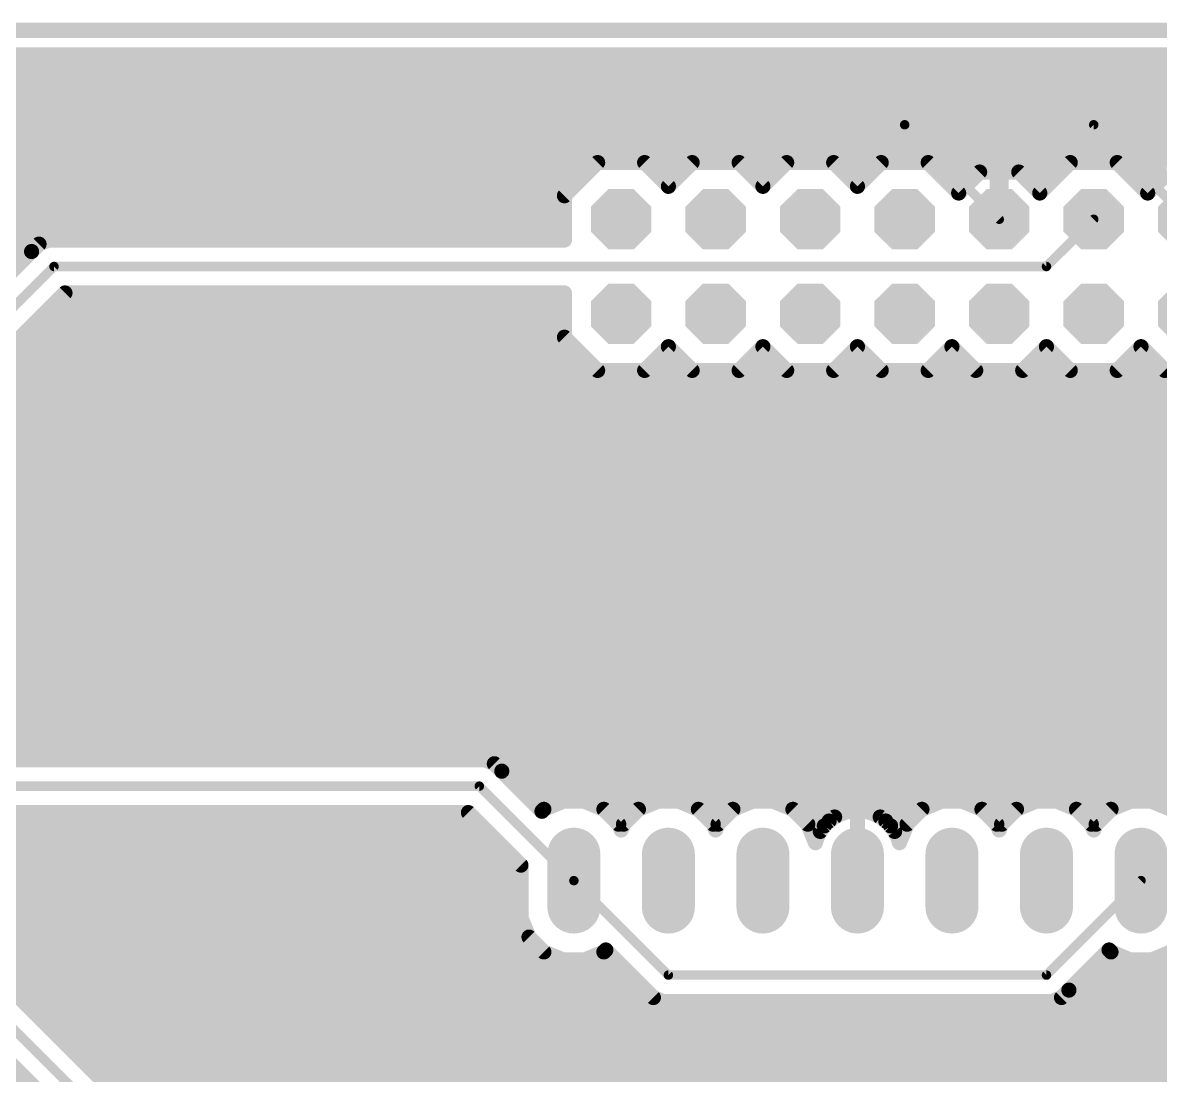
# Model space of a CAD drawing. Extents: x -0.2 to 78.9, y -2.7 to 86.6.
# Drawn here: x 20.75 to 51.32, y 58.27 to 86.56 of the extents above; entities that cross this region are included whole.
import ezdxf

# ---------------------------------------------------------------- set-up
doc = ezdxf.new("R2010")
doc.units = 0
for name, color, linetype in [('16', 174, 'CONTINUOUS'), ('17', 94, 'CONTINUOUS'), ('20', 178, 'CONTINUOUS')]:
    doc.layers.add(name, color=color, linetype=linetype)

# ---------------------------------------------------------------- blocks, each defined once
blk = doc.blocks.new('OCTAGONP')
at = {"const_width": 0.5}
blk.add_lwpolyline([(-0.25, -0.1036), (-0.25, 0.1036), (-0.1036, 0.25), (0.1036, 0.25), (0.25, 0.1036), (0.25, -0.1036), (0.1036, -0.25), (-0.1036, -0.25), (-0.25, -0.1036), (-0.25, 0.1036)], dxfattribs=at)
blk = doc.blocks.new('LONGP100')
at = {"const_width": 1}
blk.add_lwpolyline([(-0.5, 0), (0.5, 0)], dxfattribs=at)
at = {"const_width": 0.5}
for points in [[(-0.5, 0.25, 1), (-0.5, -0.25)], [(0.5, -0.25, 1), (0.5, 0.25)]]:
    blk.add_lwpolyline(points, format="xyb", dxfattribs=at)

msp = doc.modelspace()

# ---------------------------------------------------------------- linework, layer by layer
at = {"layer": '16'}
for points, const_width in [([(0.6603, 85.6996), (78.0796, 85.6996)], 0.4064), ([(0.6603, 85.344), (78.0796, 85.344)], 0.4064), ([(4.0689, 84.9376), (74.6711, 84.9376)], 0.4064), ([(4.8818, 84.5312), (73.8581, 84.5312)], 0.4064), ([(5.2882, 84.1248), (73.4517, 84.1248)], 0.4064), ([(5.5045, 83.7184), (73.2355, 83.7184)], 0.4064), ([(44.45, 83.82), (12.7, 83.82)], 0.254), ([(44.45, 83.82), (49.53, 83.82)], 0.254), ([(46.99, 81.28), (44.45, 83.82)], 0.254), ([(49.53, 83.82), (52.07, 81.28)], 0.254), ([(5.6729, 83.312), (73.0671, 83.312)], 0.4064), ([(5.6988, 82.9056), (73.0411, 82.9056)], 0.4064), ([(36.1987, 82.8039), (35.306, 81.9112)], 0.4064), ([(37.4612, 82.8039), (36.1987, 82.8039)], 0.4064), ([(38.1, 82.1651), (37.4612, 82.8039)], 0.4064), ([(38.7387, 82.8039), (38.1, 82.1651)], 0.4064), ([(40.0012, 82.8039), (38.7387, 82.8039)], 0.4064), ([(40.64, 82.1651), (40.0012, 82.8039)], 0.4064), ([(41.2787, 82.8039), (40.64, 82.1651)], 0.4064), ([(42.5412, 82.8039), (41.2787, 82.8039)], 0.4064), ([(43.18, 82.1651), (42.5412, 82.8039)], 0.4064), ([(43.8187, 82.8039), (43.18, 82.1651)], 0.4064), ([(45.0812, 82.8039), (43.8187, 82.8039)], 0.4064), ([(45.8996, 81.9855), (45.0812, 82.8039)], 0.4064), ([(48.8987, 82.8039), (48.0804, 81.9855)], 0.4064), ([(50.1612, 82.8039), (48.8987, 82.8039)], 0.4064), ([(50.9796, 81.9855), (50.1612, 82.8039)], 0.4064), ([(5.6988, 82.4992), (35.894, 82.4992)], 0.4064), ([(37.7659, 82.4992), (38.4341, 82.4992)], 0.4064), ([(40.3059, 82.4992), (40.9741, 82.4992)], 0.4064), ([(42.8459, 82.4992), (43.5141, 82.4992)], 0.4064), ([(45.3859, 82.4992), (46.4133, 82.4992)], 0.4064), ([(46.4639, 82.5499), (45.8996, 81.9855)], 0.4064), ([(46.939, 82.5499), (46.4639, 82.5499)], 0.4064), ([(46.939, 81.3314), (46.939, 82.5499)], 0.4064), ([(46.939, 82.4992), (47.0408, 82.4992)], 0.4064), ([(47.516, 82.5499), (47.0408, 82.5499)], 0.4064), ([(47.0408, 82.5499), (47.0408, 81.3314)], 0.4064), ([(48.0804, 81.9855), (47.516, 82.5499)], 0.4064), ([(47.5667, 82.4992), (48.5941, 82.4992)], 0.4064), ([(50.4659, 82.4992), (51.4933, 82.4992)], 0.4064), ([(51.5439, 82.5499), (50.9796, 81.9855)], 0.4064), ([(5.5754, 82.0928), (35.4876, 82.0928)], 0.4064), ([(45.7923, 82.0928), (46.0069, 82.0928)], 0.4064), ([(46.939, 82.0928), (47.0408, 82.0928)], 0.4064), ([(47.9731, 82.0928), (48.1877, 82.0928)], 0.4064), ([(50.8723, 82.0928), (51.0869, 82.0928)], 0.4064), ([(35.306, 81.9112), (35.306, 80.7211)], 0.4064), ([(5.407, 81.6864), (35.306, 81.6864)], 0.4064), ([(46.939, 81.6864), (47.0408, 81.6864)], 0.4064), ([(5.0531, 81.28), (35.306, 81.28)], 0.4064), ([(47.0408, 81.3314), (46.939, 81.3314)], 0.4064), ([(48.26, 80.01), (49.53, 81.28)], 0.254), ([(4.4823, 80.8736), (35.306, 80.8736)], 0.4064), ([(21.1871, 80.6128), (20.9871, 80.4128)], 0.4064), ([(21.4485, 80.7211), (21.1871, 80.6128)], 0.4064), ([(35.306, 80.7211), (21.4485, 80.7211)], 0.4064), ([(0.6603, 80.4672), (21.0415, 80.4672)], 0.4064), ([(20.9871, 80.4128), (13.1166, 72.5423)], 0.4064), ([(0.6603, 80.0608), (20.6351, 80.0608)], 0.4064), ([(12.7, 71.12), (21.59, 80.01)], 0.254), ([(21.59, 80.01), (48.26, 80.01)], 0.254), ([(14.1223, 71.5366), (21.8845, 79.2988)], 0.4064), ([(21.8845, 79.2988), (35.306, 79.2988)], 0.4064), ([(35.306, 79.2988), (35.306, 78.1087)], 0.4064), ([(21.8337, 79.248), (35.306, 79.248)], 0.4064), ([(21.4273, 78.8416), (35.306, 78.8416)], 0.4064), ([(21.0209, 78.4352), (35.306, 78.4352)], 0.4064), ([(35.306, 78.1087), (36.1987, 77.216)], 0.4064), ([(20.6145, 78.0288), (35.3859, 78.0288)], 0.4064), ([(37.4612, 77.216), (38.1, 77.8548)], 0.4064), ([(38.1, 77.8548), (38.7387, 77.216)], 0.4064), ([(40.0012, 77.216), (40.64, 77.8548)], 0.4064), ([(40.64, 77.8548), (41.2787, 77.216)], 0.4064), ([(42.5412, 77.216), (43.18, 77.8548)], 0.4064), ([(43.18, 77.8548), (43.8187, 77.216)], 0.4064), ([(45.0812, 77.216), (45.72, 77.8548)], 0.4064), ([(45.72, 77.8548), (46.3587, 77.216)], 0.4064), ([(47.6212, 77.216), (48.26, 77.8548)], 0.4064), ([(48.26, 77.8548), (48.8987, 77.216)], 0.4064), ([(50.1612, 77.216), (50.8, 77.8548)], 0.4064), ([(50.8, 77.8548), (51.4387, 77.216)], 0.4064), ([(20.2081, 77.6224), (35.7923, 77.6224)], 0.4064), ([(37.8676, 77.6224), (38.3323, 77.6224)], 0.4064), ([(40.4076, 77.6224), (40.8723, 77.6224)], 0.4064), ([(42.9476, 77.6224), (43.4123, 77.6224)], 0.4064), ([(45.4876, 77.6224), (45.9523, 77.6224)], 0.4064), ([(48.0276, 77.6224), (48.4923, 77.6224)], 0.4064), ([(50.5676, 77.6224), (51.0323, 77.6224)], 0.4064), ([(19.8017, 77.216), (36.1987, 77.216)], 0.4064), ([(36.1987, 77.216), (37.4612, 77.216)], 0.4064), ([(37.4612, 77.216), (38.7387, 77.216)], 0.4064), ([(38.7387, 77.216), (40.0012, 77.216)], 0.4064), ([(40.0012, 77.216), (41.2787, 77.216)], 0.4064), ([(41.2787, 77.216), (42.5412, 77.216)], 0.4064), ([(42.5412, 77.216), (43.8187, 77.216)], 0.4064), ([(43.8187, 77.216), (45.0812, 77.216)], 0.4064), ([(45.0812, 77.216), (46.3587, 77.216)], 0.4064), ([(46.3587, 77.216), (47.6212, 77.216)], 0.4064), ([(47.6212, 77.216), (48.8987, 77.216)], 0.4064), ([(48.8987, 77.216), (50.1612, 77.216)], 0.4064), ([(50.1612, 77.216), (51.4387, 77.216)], 0.4064), ([(51.4387, 77.216), (52.7012, 77.216)], 0.4064), ([(19.3953, 76.8096), (68.1839, 76.8096)], 0.4064), ([(18.9889, 76.4032), (67.7775, 76.4032)], 0.4064), ([(18.5825, 75.9968), (67.3711, 75.9968)], 0.4064), ([(18.1761, 75.5904), (66.9647, 75.5904)], 0.4064), ([(17.7697, 75.184), (66.5583, 75.184)], 0.4064), ([(17.3633, 74.7776), (66.1519, 74.7776)], 0.4064), ([(16.9569, 74.3712), (65.7455, 74.3712)], 0.4064), ([(16.5505, 73.9648), (65.3391, 73.9648)], 0.4064), ([(16.1441, 73.5584), (64.9327, 73.5584)], 0.4064), ([(15.7377, 73.152), (64.5263, 73.152)], 0.4064), ([(15.3313, 72.7456), (64.1199, 72.7456)], 0.4064), ([(14.9249, 72.3392), (63.7135, 72.3392)], 0.4064), ([(14.5185, 71.9328), (63.3071, 71.9328)], 0.4064), ([(14.1223, 71.5264), (62.9007, 71.5264)], 0.4064), ([(14.1223, 71.12), (56.5655, 71.12)], 0.4064), ([(14.1223, 70.7136), (56.0508, 70.7136)], 0.4064), ([(13.8987, 70.3072), (55.8297, 70.3072)], 0.4064), ([(13.4923, 69.9008), (55.753, 69.9008)], 0.4064), ([(0.6603, 69.4944), (55.7966, 69.4944)], 0.4064), ([(0.6603, 69.088), (55.9768, 69.088)], 0.4064), ([(0.6603, 68.6816), (56.3814, 68.6816)], 0.4064), ([(0.6603, 68.2752), (59.6495, 68.2752)], 0.4064), ([(0.6603, 67.8688), (59.2431, 67.8688)], 0.4064), ([(6.6952, 67.4624), (58.8367, 67.4624)], 0.4064), ([(6.8071, 67.056), (58.4303, 67.056)], 0.4064), ([(33.1614, 66.7511), (6.8071, 66.7511)], 0.4064), ([(33.4228, 66.6428), (33.1614, 66.7511)], 0.4064), ([(33.4064, 66.6496), (58.0239, 66.6496)], 0.4064), ([(33.6228, 66.4428), (33.4228, 66.6428)], 0.4064), ([(34.7014, 65.3641), (33.6228, 66.4428)], 0.4064), ([(33.8224, 66.2432), (57.7345, 66.2432)], 0.4064), ([(33.02, 66.04), (5.08, 66.04)], 0.254), ([(35.56, 63.5), (33.02, 66.04)], 0.254), ([(34.2288, 65.8368), (57.7088, 65.8368)], 0.4064), ([(35.277, 65.6335), (34.7542, 65.417)], 0.4064), ([(35.8429, 65.6335), (35.277, 65.6335)], 0.4064), ([(36.3657, 65.417), (35.8429, 65.6335)], 0.4064), ([(37.817, 65.6335), (37.2942, 65.417)], 0.4064), ([(38.3829, 65.6335), (37.817, 65.6335)], 0.4064), ([(38.9057, 65.417), (38.3829, 65.6335)], 0.4064), ([(40.357, 65.6335), (39.8342, 65.417)], 0.4064), ([(40.9229, 65.6335), (40.357, 65.6335)], 0.4064), ([(41.4457, 65.417), (40.9229, 65.6335)], 0.4064), ([(45.437, 65.6335), (44.9142, 65.417)], 0.4064), ([(46.0029, 65.6335), (45.437, 65.6335)], 0.4064), ([(46.5257, 65.417), (46.0029, 65.6335)], 0.4064), ([(47.977, 65.6335), (47.4542, 65.417)], 0.4064), ([(48.5429, 65.6335), (47.977, 65.6335)], 0.4064), ([(49.0657, 65.417), (48.5429, 65.6335)], 0.4064), ([(50.517, 65.6335), (49.9942, 65.417)], 0.4064), ([(51.0829, 65.6335), (50.517, 65.6335)], 0.4064), ([(51.6057, 65.417), (51.0829, 65.6335)], 0.4064), ([(6.8071, 65.3288), (32.7254, 65.3288)], 0.4064), ([(32.7254, 65.3288), (34.1376, 63.9166)], 0.4064), ([(34.6352, 65.4304), (34.7866, 65.4304)], 0.4064), ([(34.7542, 65.417), (34.7014, 65.3641)], 0.4064), ([(36.3334, 65.4304), (37.3266, 65.4304)], 0.4064), ([(36.7658, 65.0169), (36.3657, 65.417)], 0.4064), ([(37.2942, 65.417), (36.8941, 65.0169)], 0.4064), ([(38.8734, 65.4304), (39.8666, 65.4304)], 0.4064), ([(39.3058, 65.0169), (38.9057, 65.417)], 0.4064), ([(39.8342, 65.417), (39.4341, 65.0169)], 0.4064), ([(41.4134, 65.4304), (44.9466, 65.4304)], 0.4064), ([(41.8458, 65.0169), (41.4457, 65.417)], 0.4064), ([(42.7314, 65.2939), (42.5676, 65.2104)], 0.4064), ([(42.9063, 65.3507), (42.7314, 65.2939)], 0.4064), ([(43.088, 65.3795), (42.9063, 65.3507)], 0.4064), ([(43.1794, 65.3795), (43.088, 65.3795)], 0.4064), ([(43.1794, 63.501), (43.1794, 65.3795)], 0.4064), ([(43.2719, 65.3795), (43.1804, 65.3795)], 0.4064), ([(43.1804, 65.3795), (43.1804, 63.501)], 0.4064), ([(43.4536, 65.3507), (43.2719, 65.3795)], 0.4064), ([(43.6285, 65.2939), (43.4536, 65.3507)], 0.4064), ([(43.7923, 65.2104), (43.6285, 65.2939)], 0.4064), ([(44.9142, 65.417), (44.5141, 65.0169)], 0.4064), ([(46.4934, 65.4304), (47.4866, 65.4304)], 0.4064), ([(46.9258, 65.0169), (46.5257, 65.417)], 0.4064), ([(47.4542, 65.417), (47.0541, 65.0169)], 0.4064), ([(49.0334, 65.4304), (50.0266, 65.4304)], 0.4064), ([(49.4658, 65.0169), (49.0657, 65.417)], 0.4064), ([(49.9942, 65.417), (49.5941, 65.0169)], 0.4064), ([(6.8071, 65.024), (33.0302, 65.024)], 0.4064), ([(36.7587, 65.024), (36.9012, 65.024)], 0.4064), ([(36.83, 64.8618), (36.7658, 65.0169)], 0.4064), ([(36.8941, 65.0169), (36.83, 64.8618)], 0.4064), ([(39.2987, 65.024), (39.4412, 65.024)], 0.4064), ([(39.37, 64.8618), (39.3058, 65.0169)], 0.4064), ([(39.4341, 65.0169), (39.37, 64.8618)], 0.4064), ([(41.8387, 65.024), (42.3405, 65.024)], 0.4064), ([(42.0517, 64.5195), (41.8458, 65.0169)], 0.4064), ([(42.2888, 64.9723), (42.1807, 64.8235)], 0.4064), ([(42.4188, 65.1023), (42.2888, 64.9723)], 0.4064), ([(42.5676, 65.2104), (42.4188, 65.1023)], 0.4064), ([(43.1794, 65.024), (43.1804, 65.024)], 0.4064), ([(43.9411, 65.1023), (43.7923, 65.2104)], 0.4064), ([(44.0711, 64.9723), (43.9411, 65.1023)], 0.4064), ([(44.0194, 65.024), (44.5212, 65.024)], 0.4064), ([(44.1792, 64.8235), (44.0711, 64.9723)], 0.4064), ([(44.5141, 65.0169), (44.3082, 64.5195)], 0.4064), ([(46.9187, 65.024), (47.0612, 65.024)], 0.4064), ([(46.9899, 64.8619), (46.9258, 65.0169)], 0.4064), ([(47.0541, 65.0169), (46.9899, 64.8619)], 0.4064), ([(49.4587, 65.024), (49.6012, 65.024)], 0.4064), ([(49.53, 64.8619), (49.4658, 65.0169)], 0.4064), ([(49.5941, 65.0169), (49.53, 64.8619)], 0.4064), ([(6.6953, 64.6176), (33.4366, 64.6176)], 0.4064), ([(42.0111, 64.6176), (42.0836, 64.6176)], 0.4064), ([(42.0972, 64.6597), (42.0517, 64.5195)], 0.4064), ([(42.1807, 64.8235), (42.0972, 64.6597)], 0.4064), ([(43.1794, 64.6176), (43.1804, 64.6176)], 0.4064), ([(44.2627, 64.6597), (44.1792, 64.8235)], 0.4064), ([(44.3082, 64.5195), (44.2627, 64.6597)], 0.4064), ([(44.2764, 64.6176), (44.3489, 64.6176)], 0.4064), ([(5.5585, 64.2112), (33.843, 64.2112)], 0.4064), ([(43.1794, 64.2112), (43.1804, 64.2112)], 0.4064), ([(6.2577, 63.8048), (34.1376, 63.8048)], 0.4064), ([(34.1376, 63.9166), (34.1376, 62.5058)], 0.4064), ([(43.1794, 63.8048), (43.1804, 63.8048)], 0.4064), ([(6.5939, 63.3984), (34.1376, 63.3984)], 0.4064), ([(38.1, 60.96), (35.56, 63.5)], 0.254), ([(43.1804, 63.501), (43.1794, 63.501)], 0.4064), ([(50.8, 63.5), (48.26, 60.96)], 0.254), ([(6.7622, 62.992), (34.1376, 62.992)], 0.4064), ([(30.7745, 50.2411), (18.1828, 62.8328)], 0.4064), ([(18.43, 62.5856), (34.1376, 62.5856)], 0.4064), ([(34.1376, 62.5058), (34.3541, 61.983)], 0.4064), ([(18.8364, 62.1792), (34.2728, 62.1792)], 0.4064), ([(17.78, 62.23), (30.48, 49.53)], 0.254), ([(34.3541, 61.983), (34.7542, 61.5829)], 0.4064), ([(19.2428, 61.7728), (34.5643, 61.7728)], 0.4064), ([(34.7542, 61.5829), (35.277, 61.3664)], 0.4064), ([(35.8429, 61.3664), (36.3657, 61.5829)], 0.4064), ([(36.3657, 61.5829), (36.4185, 61.6358)], 0.4064), ([(36.4185, 61.6358), (37.6971, 60.3571)], 0.4064), ([(48.8628, 60.5571), (49.9414, 61.6358)], 0.4064), ([(49.9414, 61.6358), (49.9942, 61.5829)], 0.4064), ([(49.9942, 61.5829), (50.517, 61.3664)], 0.4064), ([(51.0829, 61.3664), (51.6057, 61.5829)], 0.4064), ([(17.4854, 61.5188), (29.8771, 49.1271)], 0.4064), ([(19.6492, 61.3664), (35.277, 61.3664)], 0.4064), ([(35.277, 61.3664), (35.8429, 61.3664)], 0.4064), ([(35.8429, 61.3664), (36.6878, 61.3664)], 0.4064), ([(49.672, 61.3664), (50.517, 61.3664)], 0.4064), ([(50.517, 61.3664), (51.0829, 61.3664)], 0.4064), ([(51.0829, 61.3664), (53.057, 61.3664)], 0.4064), ([(20.0556, 60.96), (37.0942, 60.96)], 0.4064), ([(49.2656, 60.96), (57.7088, 60.96)], 0.4064), ([(48.26, 60.96), (38.1, 60.96)], 0.254), ([(20.462, 60.5536), (37.5006, 60.5536)], 0.4064), ([(37.6971, 60.3571), (37.9585, 60.2488)], 0.4064), ([(48.4014, 60.2488), (48.6628, 60.3571)], 0.4064), ([(48.6628, 60.3571), (48.8628, 60.5571)], 0.4064), ([(48.8593, 60.5536), (57.7088, 60.5536)], 0.4064), ([(20.8684, 60.1472), (57.7088, 60.1472)], 0.4064), ([(37.9585, 60.2488), (38.2414, 60.2488)], 0.4064), ([(38.2414, 60.2488), (48.4014, 60.2488)], 0.4064), ([(21.2748, 59.7408), (57.7088, 59.7408)], 0.4064), ([(21.6812, 59.3344), (57.7088, 59.3344)], 0.4064), ([(22.0876, 58.928), (57.7088, 58.928)], 0.4064), ([(22.494, 58.5216), (57.7088, 58.5216)], 0.4064), ([(0.6603, 58.1152), (20.889, 58.1152)], 0.4064), ([(22.9004, 58.1152), (57.7088, 58.1152)], 0.4064)]:
    msp.add_lwpolyline(points, dxfattribs=dict(at, const_width=const_width))
for points, const_width in [([(44.45, 83.8835, 1), (44.45, 83.7565)], 0.127), ([(44.4949, 83.8649, 1), (44.4051, 83.7751)], 0.127), ([(44.45, 83.7565, 1), (44.45, 83.8835)], 0.127), ([(49.5749, 83.8649, 1), (49.4851, 83.7751)], 0.127), ([(49.53, 83.7565, 1), (49.53, 83.8835)], 0.127), ([(36.1987, 82.9055, 1), (36.1987, 82.7023)], 0.2032), ([(36.2705, 82.7321, 1), (36.1269, 82.8757)], 0.2032), ([(37.533, 82.8757, 1), (37.3894, 82.7321)], 0.2032), ([(37.4612, 82.7023, 1), (37.4612, 82.9055)], 0.2032), ([(38.7387, 82.9055, 1), (38.7387, 82.7023)], 0.2032), ([(38.8105, 82.7321, 1), (38.6669, 82.8757)], 0.2032), ([(40.073, 82.8757, 1), (39.9294, 82.7321)], 0.2032), ([(40.0012, 82.7023, 1), (40.0012, 82.9055)], 0.2032), ([(41.2787, 82.9055, 1), (41.2787, 82.7023)], 0.2032), ([(41.3505, 82.7321, 1), (41.2069, 82.8757)], 0.2032), ([(42.613, 82.8757, 1), (42.4694, 82.7321)], 0.2032), ([(42.5412, 82.7023, 1), (42.5412, 82.9055)], 0.2032), ([(43.8187, 82.9055, 1), (43.8187, 82.7023)], 0.2032), ([(43.8905, 82.7321, 1), (43.7469, 82.8757)], 0.2032), ([(45.153, 82.8757, 1), (45.0094, 82.7321)], 0.2032), ([(45.0812, 82.7023, 1), (45.0812, 82.9055)], 0.2032), ([(48.8987, 82.9055, 1), (48.8987, 82.7023)], 0.2032), ([(48.9705, 82.7321, 1), (48.8269, 82.8757)], 0.2032), ([(50.233, 82.8757, 1), (50.0894, 82.7321)], 0.2032), ([(50.1612, 82.7023, 1), (50.1612, 82.9055)], 0.2032), ([(35.894, 82.3976, 1), (35.894, 82.6008)], 0.2032), ([(37.7659, 82.6008, 1), (37.7659, 82.3976)], 0.2032), ([(38.4341, 82.3976, 1), (38.4341, 82.6008)], 0.2032), ([(40.3059, 82.6008, 1), (40.3059, 82.3976)], 0.2032), ([(40.9741, 82.3976, 1), (40.9741, 82.6008)], 0.2032), ([(42.8459, 82.6008, 1), (42.8459, 82.3976)], 0.2032), ([(43.5141, 82.3976, 1), (43.5141, 82.6008)], 0.2032), ([(45.3859, 82.6008, 1), (45.3859, 82.3976)], 0.2032), ([(46.4639, 82.6515, 1), (46.4639, 82.4483)], 0.2032), ([(46.5357, 82.4781, 1), (46.3921, 82.6217)], 0.2032), ([(46.4133, 82.3976, 1), (46.4133, 82.6008)], 0.2032), ([(47.0406, 82.5499, 1), (46.8374, 82.5499)], 0.2032), ([(46.939, 82.6008, 1), (46.939, 82.3976)], 0.2032), ([(46.939, 82.4483, 1), (46.939, 82.6515)], 0.2032), ([(47.0408, 82.6515, 1), (47.0408, 82.4483)], 0.2032), ([(47.1424, 82.5499, 1), (46.9392, 82.5499)], 0.2032), ([(47.0408, 82.3976, 1), (47.0408, 82.6008)], 0.2032), ([(47.5878, 82.6217, 1), (47.4442, 82.4781)], 0.2032), ([(47.5667, 82.6008, 1), (47.5667, 82.3976)], 0.2032), ([(47.516, 82.4483, 1), (47.516, 82.6515)], 0.2032), ([(48.5941, 82.3976, 1), (48.5941, 82.6008)], 0.2032), ([(50.4659, 82.6008, 1), (50.4659, 82.3976)], 0.2032), ([(35.4876, 81.9912, 1), (35.4876, 82.1944)], 0.2032), ([(38.0282, 82.2369, 1), (38.1718, 82.0933)], 0.2032), ([(38.0282, 82.0933, 1), (38.1718, 82.2369)], 0.2032), ([(40.5682, 82.2369, 1), (40.7118, 82.0933)], 0.2032), ([(40.5682, 82.0933, 1), (40.7118, 82.2369)], 0.2032), ([(43.1082, 82.2369, 1), (43.2518, 82.0933)], 0.2032), ([(43.1082, 82.0933, 1), (43.2518, 82.2369)], 0.2032), ([(45.7923, 82.1944, 1), (45.7923, 81.9912)], 0.2032), ([(46.0069, 81.9912, 1), (46.0069, 82.1944)], 0.2032), ([(46.939, 82.1944, 1), (46.939, 81.9912)], 0.2032), ([(47.0408, 81.9912, 1), (47.0408, 82.1944)], 0.2032), ([(47.9731, 82.1944, 1), (47.9731, 81.9912)], 0.2032), ([(48.1877, 81.9912, 1), (48.1877, 82.1944)], 0.2032), ([(50.8723, 82.1944, 1), (50.8723, 81.9912)], 0.2032), ([(51.0869, 81.9912, 1), (51.0869, 82.1944)], 0.2032), ([(35.4076, 81.9112, 1), (35.2044, 81.9112)], 0.2032), ([(35.2342, 81.983, 1), (35.3778, 81.8394)], 0.2032), ([(45.8278, 82.0573, 1), (45.9714, 81.9137)], 0.2032), ([(45.8278, 81.9137, 1), (45.9714, 82.0573)], 0.2032), ([(48.0086, 82.0573, 1), (48.1522, 81.9137)], 0.2032), ([(48.0086, 81.9137, 1), (48.1522, 82.0573)], 0.2032), ([(50.9078, 82.0573, 1), (51.0514, 81.9137)], 0.2032), ([(50.9078, 81.9137, 1), (51.0514, 82.0573)], 0.2032), ([(35.306, 81.5848, 1), (35.306, 81.788)], 0.2032), ([(46.939, 81.788, 1), (46.939, 81.5848)], 0.2032), ([(47.0408, 81.5848, 1), (47.0408, 81.788)], 0.2032), ([(35.306, 81.1784, 1), (35.306, 81.3816)], 0.2032), ([(46.939, 81.433, 1), (46.939, 81.2298)], 0.2032), ([(46.8374, 81.3314, 1), (47.0406, 81.3314)], 0.2032), ([(46.9392, 81.3314, 1), (47.1424, 81.3314)], 0.2032), ([(46.9451, 81.2351, 1), (47.0349, 81.3249)], 0.127), ([(47.0408, 81.2298, 1), (47.0408, 81.433)], 0.2032), ([(49.5749, 81.2351, 1), (49.4851, 81.3249)], 0.127), ([(35.306, 80.772, 1), (35.306, 80.9752)], 0.2032), ([(21.1482, 80.7067, 1), (21.226, 80.5189)], 0.2032), ([(21.2589, 80.541, 1), (21.1153, 80.6846)], 0.2032), ([(21.4485, 80.8227, 1), (21.4485, 80.6195)], 0.2032), ([(21.4874, 80.6272, 1), (21.4096, 80.815)], 0.2032), ([(35.2044, 80.7211, 1), (35.4076, 80.7211)], 0.2032), ([(35.306, 80.6195, 1), (35.306, 80.8227)], 0.2032), ([(20.9153, 80.4846, 1), (21.0589, 80.341)], 0.2032), ([(21.0589, 80.341, 1), (20.9153, 80.4846)], 0.2032), ([(21.0415, 80.3656, 1), (21.0415, 80.5688)], 0.2032), ([(20.6351, 79.9592, 1), (20.6351, 80.1624)], 0.2032), ([(21.59, 80.0735, 1), (21.59, 79.9465)], 0.127), ([(21.6349, 79.9651, 1), (21.5451, 80.0549)], 0.127), ([(48.2151, 80.0549, 1), (48.3049, 79.9651)], 0.127), ([(48.26, 79.9465, 1), (48.26, 80.0735)], 0.127), ([(21.8845, 79.4004, 1), (21.8845, 79.1972)], 0.2032), ([(21.9563, 79.227, 1), (21.8127, 79.3706)], 0.2032), ([(35.4076, 79.2988, 1), (35.2044, 79.2988)], 0.2032), ([(35.306, 79.1972, 1), (35.306, 79.4004)], 0.2032), ([(21.8337, 79.3496, 1), (21.8337, 79.1464)], 0.2032), ([(35.306, 79.1464, 1), (35.306, 79.3496)], 0.2032), ([(21.4273, 78.9432, 1), (21.4273, 78.74)], 0.2032), ([(35.306, 78.74, 1), (35.306, 78.9432)], 0.2032), ([(21.0209, 78.5368, 1), (21.0209, 78.3336)], 0.2032), ([(35.306, 78.3336, 1), (35.306, 78.5368)], 0.2032), ([(35.3778, 78.1805, 1), (35.2342, 78.0369)], 0.2032), ([(35.2044, 78.1087, 1), (35.4076, 78.1087)], 0.2032), ([(35.3859, 77.9272, 1), (35.3859, 78.1304)], 0.2032), ([(38.1718, 77.9266, 1), (38.0282, 77.783)], 0.2032), ([(38.1718, 77.783, 1), (38.0282, 77.9266)], 0.2032), ([(40.7118, 77.9266, 1), (40.5682, 77.783)], 0.2032), ([(40.7118, 77.783, 1), (40.5682, 77.9266)], 0.2032), ([(43.2518, 77.9266, 1), (43.1082, 77.783)], 0.2032), ([(43.2518, 77.783, 1), (43.1082, 77.9266)], 0.2032), ([(45.7918, 77.9266, 1), (45.6482, 77.783)], 0.2032), ([(45.7918, 77.783, 1), (45.6482, 77.9266)], 0.2032), ([(48.3318, 77.9266, 1), (48.1882, 77.783)], 0.2032), ([(48.3318, 77.783, 1), (48.1882, 77.9266)], 0.2032), ([(50.8718, 77.9266, 1), (50.7282, 77.783)], 0.2032), ([(50.8718, 77.783, 1), (50.7282, 77.9266)], 0.2032), ([(35.7923, 77.5208, 1), (35.7923, 77.724)], 0.2032), ([(37.8676, 77.724, 1), (37.8676, 77.5208)], 0.2032), ([(38.3323, 77.5208, 1), (38.3323, 77.724)], 0.2032), ([(40.4076, 77.724, 1), (40.4076, 77.5208)], 0.2032), ([(40.8723, 77.5208, 1), (40.8723, 77.724)], 0.2032), ([(42.9476, 77.724, 1), (42.9476, 77.5208)], 0.2032), ([(43.4123, 77.5208, 1), (43.4123, 77.724)], 0.2032), ([(45.4876, 77.724, 1), (45.4876, 77.5208)], 0.2032), ([(45.9523, 77.5208, 1), (45.9523, 77.724)], 0.2032), ([(48.0276, 77.724, 1), (48.0276, 77.5208)], 0.2032), ([(48.4923, 77.5208, 1), (48.4923, 77.724)], 0.2032), ([(50.5676, 77.724, 1), (50.5676, 77.5208)], 0.2032), ([(51.0323, 77.5208, 1), (51.0323, 77.724)], 0.2032), ([(36.1987, 77.3176, 1), (36.1987, 77.1144)], 0.2032), ([(36.1269, 77.1442, 1), (36.2705, 77.2878)], 0.2032), ([(36.1987, 77.1144, 1), (36.1987, 77.3176)], 0.2032), ([(37.4612, 77.3176, 1), (37.4612, 77.1144)], 0.2032), ([(37.3894, 77.2878, 1), (37.533, 77.1442)], 0.2032), ([(37.4612, 77.1144, 1), (37.4612, 77.3176)], 0.2032), ([(38.7387, 77.3176, 1), (38.7387, 77.1144)], 0.2032), ([(38.6669, 77.1442, 1), (38.8105, 77.2878)], 0.2032), ([(38.7387, 77.1144, 1), (38.7387, 77.3176)], 0.2032), ([(40.0012, 77.3176, 1), (40.0012, 77.1144)], 0.2032), ([(39.9294, 77.2878, 1), (40.073, 77.1442)], 0.2032), ([(40.0012, 77.1144, 1), (40.0012, 77.3176)], 0.2032), ([(41.2787, 77.3176, 1), (41.2787, 77.1144)], 0.2032), ([(41.2069, 77.1442, 1), (41.3505, 77.2878)], 0.2032), ([(41.2787, 77.1144, 1), (41.2787, 77.3176)], 0.2032), ([(42.5412, 77.3176, 1), (42.5412, 77.1144)], 0.2032), ([(42.4694, 77.2878, 1), (42.613, 77.1442)], 0.2032), ([(42.5412, 77.1144, 1), (42.5412, 77.3176)], 0.2032), ([(43.8187, 77.3176, 1), (43.8187, 77.1144)], 0.2032), ([(43.7469, 77.1442, 1), (43.8905, 77.2878)], 0.2032), ([(43.8187, 77.1144, 1), (43.8187, 77.3176)], 0.2032), ([(45.0812, 77.3176, 1), (45.0812, 77.1144)], 0.2032), ([(45.0094, 77.2878, 1), (45.153, 77.1442)], 0.2032), ([(45.0812, 77.1144, 1), (45.0812, 77.3176)], 0.2032), ([(46.3587, 77.3176, 1), (46.3587, 77.1144)], 0.2032), ([(46.2869, 77.1442, 1), (46.4305, 77.2878)], 0.2032), ([(46.3587, 77.1144, 1), (46.3587, 77.3176)], 0.2032), ([(47.6212, 77.3176, 1), (47.6212, 77.1144)], 0.2032), ([(47.5494, 77.2878, 1), (47.693, 77.1442)], 0.2032), ([(47.6212, 77.1144, 1), (47.6212, 77.3176)], 0.2032), ([(48.8987, 77.3176, 1), (48.8987, 77.1144)], 0.2032), ([(48.8269, 77.1442, 1), (48.9705, 77.2878)], 0.2032), ([(48.8987, 77.1144, 1), (48.8987, 77.3176)], 0.2032), ([(50.1612, 77.3176, 1), (50.1612, 77.1144)], 0.2032), ([(50.0894, 77.2878, 1), (50.233, 77.1442)], 0.2032), ([(50.1612, 77.1144, 1), (50.1612, 77.3176)], 0.2032), ([(51.4387, 77.3176, 1), (51.4387, 77.1144)], 0.2032), ([(51.3669, 77.1442, 1), (51.5105, 77.2878)], 0.2032), ([(33.2003, 66.845, 1), (33.1225, 66.6572)], 0.2032), ([(33.1614, 66.6495, 1), (33.1614, 66.8527)], 0.2032), ([(33.4064, 66.7512, 1), (33.4064, 66.548)], 0.2032), ([(33.4946, 66.7146, 1), (33.351, 66.571)], 0.2032), ([(33.3839, 66.5489, 1), (33.4617, 66.7367)], 0.2032), ([(33.6946, 66.5146, 1), (33.551, 66.371)], 0.2032), ([(33.551, 66.371, 1), (33.6946, 66.5146)], 0.2032), ([(33.8224, 66.3448, 1), (33.8224, 66.1416)], 0.2032), ([(33.0649, 66.0849, 1), (32.9751, 65.9951)], 0.127), ([(33.02, 65.9765, 1), (33.02, 66.1035)], 0.127), ([(34.2288, 65.9384, 1), (34.2288, 65.7352)], 0.2032), ([(35.277, 65.7351, 1), (35.277, 65.5319)], 0.2032), ([(35.3159, 65.5396, 1), (35.2381, 65.7274)], 0.2032), ([(35.8818, 65.7274, 1), (35.804, 65.5396)], 0.2032), ([(35.8429, 65.5319, 1), (35.8429, 65.7351)], 0.2032), ([(37.817, 65.7351, 1), (37.817, 65.5319)], 0.2032), ([(37.8559, 65.5396, 1), (37.7781, 65.7274)], 0.2032), ([(38.4218, 65.7274, 1), (38.344, 65.5396)], 0.2032), ([(38.3829, 65.5319, 1), (38.3829, 65.7351)], 0.2032), ([(40.357, 65.7351, 1), (40.357, 65.5319)], 0.2032), ([(40.3959, 65.5396, 1), (40.3181, 65.7274)], 0.2032), ([(40.9618, 65.7274, 1), (40.884, 65.5396)], 0.2032), ([(40.9229, 65.5319, 1), (40.9229, 65.7351)], 0.2032), ([(45.437, 65.7351, 1), (45.437, 65.5319)], 0.2032), ([(45.4759, 65.5396, 1), (45.3981, 65.7274)], 0.2032), ([(46.0418, 65.7274, 1), (45.964, 65.5396)], 0.2032), ([(46.0029, 65.5319, 1), (46.0029, 65.7351)], 0.2032), ([(47.977, 65.7351, 1), (47.977, 65.5319)], 0.2032), ([(48.0159, 65.5396, 1), (47.9381, 65.7274)], 0.2032), ([(48.5818, 65.7274, 1), (48.504, 65.5396)], 0.2032), ([(48.5429, 65.5319, 1), (48.5429, 65.7351)], 0.2032), ([(50.517, 65.7351, 1), (50.517, 65.5319)], 0.2032), ([(50.5559, 65.5396, 1), (50.4781, 65.7274)], 0.2032), ([(51.1218, 65.7274, 1), (51.044, 65.5396)], 0.2032), ([(51.0829, 65.5319, 1), (51.0829, 65.7351)], 0.2032), ([(32.7972, 65.4006, 1), (32.6536, 65.257)], 0.2032), ([(32.7254, 65.2272, 1), (32.7254, 65.4304)], 0.2032), ([(34.6352, 65.532, 1), (34.6352, 65.3288)], 0.2032), ([(34.6295, 65.4359, 1), (34.7733, 65.2923)], 0.2032), ([(34.6296, 65.2923, 1), (34.7732, 65.4359)], 0.2032), ([(34.7153, 65.5109, 1), (34.7931, 65.3231)], 0.2032), ([(34.8261, 65.3452, 1), (34.6823, 65.4888)], 0.2032), ([(34.7866, 65.3288, 1), (34.7866, 65.532)], 0.2032), ([(36.3334, 65.532, 1), (36.3334, 65.3288)], 0.2032), ([(36.4375, 65.4888, 1), (36.2939, 65.3452)], 0.2032), ([(36.3268, 65.3231, 1), (36.4046, 65.5109)], 0.2032), ([(37.2553, 65.5109, 1), (37.3331, 65.3231)], 0.2032), ([(37.366, 65.3452, 1), (37.2224, 65.4888)], 0.2032), ([(37.3266, 65.3288, 1), (37.3266, 65.532)], 0.2032), ([(38.8734, 65.532, 1), (38.8734, 65.3288)], 0.2032), ([(38.9775, 65.4888, 1), (38.8339, 65.3452)], 0.2032), ([(38.8668, 65.3231, 1), (38.9446, 65.5109)], 0.2032), ([(39.7953, 65.5109, 1), (39.8731, 65.3231)], 0.2032), ([(39.906, 65.3452, 1), (39.7624, 65.4888)], 0.2032), ([(39.8666, 65.3288, 1), (39.8666, 65.532)], 0.2032), ([(41.4134, 65.532, 1), (41.4134, 65.3288)], 0.2032), ([(41.5175, 65.4888, 1), (41.3739, 65.3452)], 0.2032), ([(41.4068, 65.3231, 1), (41.4846, 65.5109)], 0.2032), ([(42.7, 65.3905, 1), (42.7628, 65.1973)], 0.2032), ([(42.7775, 65.2034, 1), (42.6853, 65.3844)], 0.2032), ([(42.8904, 65.451, 1), (42.9222, 65.2504)], 0.2032), ([(42.9377, 65.2541, 1), (42.8749, 65.4473)], 0.2032), ([(43.088, 65.4811, 1), (43.088, 65.2779)], 0.2032), ([(43.1039, 65.2792, 1), (43.0721, 65.4798)], 0.2032), ([(43.281, 65.3795, 1), (43.0778, 65.3795)], 0.2032), ([(43.1804, 65.4811, 1), (43.1804, 65.2779)], 0.2032), ([(43.282, 65.3795, 1), (43.0788, 65.3795)], 0.2032), ([(43.2878, 65.4798, 1), (43.256, 65.2792)], 0.2032), ([(43.1794, 65.2779, 1), (43.1794, 65.4811)], 0.2032), ([(43.2719, 65.2779, 1), (43.2719, 65.4811)], 0.2032), ([(43.485, 65.4473, 1), (43.4222, 65.2541)], 0.2032), ([(43.4377, 65.2504, 1), (43.4695, 65.451)], 0.2032), ([(43.6746, 65.3844, 1), (43.5824, 65.2034)], 0.2032), ([(43.5971, 65.1973, 1), (43.6599, 65.3905)], 0.2032), ([(44.8753, 65.5109, 1), (44.9531, 65.3231)], 0.2032), ([(44.986, 65.3452, 1), (44.8424, 65.4888)], 0.2032), ([(44.9466, 65.3288, 1), (44.9466, 65.532)], 0.2032), ([(46.4934, 65.532, 1), (46.4934, 65.3288)], 0.2032), ([(46.5975, 65.4888, 1), (46.4539, 65.3452)], 0.2032), ([(46.4868, 65.3231, 1), (46.5646, 65.5109)], 0.2032), ([(47.4153, 65.5109, 1), (47.4931, 65.3231)], 0.2032), ([(47.526, 65.3452, 1), (47.3824, 65.4888)], 0.2032), ([(47.4866, 65.3288, 1), (47.4866, 65.532)], 0.2032), ([(49.0334, 65.532, 1), (49.0334, 65.3288)], 0.2032), ([(49.1375, 65.4888, 1), (48.9939, 65.3452)], 0.2032), ([(49.0268, 65.3231, 1), (49.1046, 65.5109)], 0.2032), ([(49.9553, 65.5109, 1), (50.0331, 65.3231)], 0.2032), ([(50.066, 65.3452, 1), (49.9224, 65.4888)], 0.2032), ([(50.0266, 65.3288, 1), (50.0266, 65.532)], 0.2032), ([(33.0302, 64.9224, 1), (33.0302, 65.1256)], 0.2032), ([(36.7587, 65.1256, 1), (36.7587, 64.9224)], 0.2032), ([(36.8597, 65.0558, 1), (36.6719, 64.978)], 0.2032), ([(36.694, 64.9451, 1), (36.8376, 65.0887)], 0.2032), ([(36.8223, 65.0887, 1), (36.9659, 64.9451)], 0.2032), ([(36.988, 64.9781, 1), (36.8002, 65.0557)], 0.2032), ([(36.9012, 64.9224, 1), (36.9012, 65.1256)], 0.2032), ([(39.2987, 65.1256, 1), (39.2987, 64.9224)], 0.2032), ([(39.3997, 65.0558, 1), (39.2119, 64.978)], 0.2032), ([(39.234, 64.9451, 1), (39.3776, 65.0887)], 0.2032), ([(39.3623, 65.0887, 1), (39.5059, 64.9451)], 0.2032), ([(39.528, 64.9781, 1), (39.3402, 65.0557)], 0.2032), ([(39.4412, 64.9224, 1), (39.4412, 65.1256)], 0.2032), ([(41.8387, 65.1256, 1), (41.8387, 64.9224)], 0.2032), ([(41.9397, 65.0558, 1), (41.7519, 64.978)], 0.2032), ([(41.774, 64.9451, 1), (41.9176, 65.0887)], 0.2032), ([(42.217, 65.0441, 1), (42.3606, 64.9005)], 0.2032), ([(42.371, 64.9126, 1), (42.2066, 65.032)], 0.2032), ([(42.3591, 65.1845, 1), (42.4785, 65.0201)], 0.2032), ([(42.3405, 64.9224, 1), (42.3405, 65.1256)], 0.2032), ([(42.4906, 65.0305, 1), (42.347, 65.1741)], 0.2032), ([(42.5215, 65.3009, 1), (42.6137, 65.1199)], 0.2032), ([(42.6273, 65.1282, 1), (42.5079, 65.2926)], 0.2032), ([(43.1794, 65.1256, 1), (43.1794, 64.9224)], 0.2032), ([(43.1804, 64.9224, 1), (43.1804, 65.1256)], 0.2032), ([(43.852, 65.2926, 1), (43.7326, 65.1282)], 0.2032), ([(43.7462, 65.1199, 1), (43.8384, 65.3009)], 0.2032), ([(44.0129, 65.1741, 1), (43.8693, 65.0305)], 0.2032), ([(43.8814, 65.0201, 1), (44.0008, 65.1845)], 0.2032), ([(44.0194, 65.1256, 1), (44.0194, 64.9224)], 0.2032), ([(44.1533, 65.032, 1), (43.9889, 64.9126)], 0.2032), ([(43.9993, 64.9005, 1), (44.1429, 65.0441)], 0.2032), ([(44.4423, 65.0887, 1), (44.5859, 64.9451)], 0.2032), ([(44.608, 64.978, 1), (44.4202, 65.0558)], 0.2032), ([(44.5212, 64.9224, 1), (44.5212, 65.1256)], 0.2032), ([(46.9187, 65.1256, 1), (46.9187, 64.9224)], 0.2032), ([(47.0197, 65.0557, 1), (46.8319, 64.9781)], 0.2032), ([(46.854, 64.9451, 1), (46.9976, 65.0887)], 0.2032), ([(46.9823, 65.0887, 1), (47.1259, 64.9451)], 0.2032), ([(47.148, 64.978, 1), (46.9602, 65.0558)], 0.2032), ([(47.0612, 64.9224, 1), (47.0612, 65.1256)], 0.2032), ([(49.4587, 65.1256, 1), (49.4587, 64.9224)], 0.2032), ([(49.5597, 65.0558, 1), (49.3719, 64.978)], 0.2032), ([(49.394, 64.9451, 1), (49.5376, 65.0887)], 0.2032), ([(49.5223, 65.0887, 1), (49.6659, 64.9451)], 0.2032), ([(49.688, 64.9781, 1), (49.5002, 65.0557)], 0.2032), ([(49.6012, 64.9224, 1), (49.6012, 65.1256)], 0.2032), ([(33.4366, 64.516, 1), (33.4366, 64.7192)], 0.2032), ([(36.7361, 64.9006, 1), (36.9239, 64.823)], 0.2032), ([(36.7361, 64.8229, 1), (36.9239, 64.9007)], 0.2032), ([(39.2761, 64.9006, 1), (39.4639, 64.823)], 0.2032), ([(39.2761, 64.8229, 1), (39.4639, 64.9007)], 0.2032), ([(42.0111, 64.7192, 1), (42.0111, 64.516)], 0.2032), ([(42.0067, 64.7058, 1), (42.1877, 64.6136)], 0.2032), ([(42.1938, 64.6283, 1), (42.0006, 64.6911)], 0.2032), ([(42.0985, 64.8832, 1), (42.2629, 64.7638)], 0.2032), ([(42.0836, 64.516, 1), (42.0836, 64.7192)], 0.2032), ([(42.2712, 64.7774, 1), (42.0902, 64.8696)], 0.2032), ([(43.1794, 64.7192, 1), (43.1794, 64.516)], 0.2032), ([(43.1804, 64.516, 1), (43.1804, 64.7192)], 0.2032), ([(44.2697, 64.8696, 1), (44.0887, 64.7774)], 0.2032), ([(44.097, 64.7638, 1), (44.2614, 64.8832)], 0.2032), ([(44.3593, 64.6911, 1), (44.1661, 64.6283)], 0.2032), ([(44.1722, 64.6136, 1), (44.3532, 64.7058)], 0.2032), ([(44.2764, 64.7192, 1), (44.2764, 64.516)], 0.2032), ([(44.3489, 64.516, 1), (44.3489, 64.7192)], 0.2032), ([(46.896, 64.9008, 1), (47.0838, 64.823)], 0.2032), ([(46.896, 64.8231, 1), (47.0838, 64.9007)], 0.2032), ([(49.4361, 64.9007, 1), (49.6239, 64.8231)], 0.2032), ([(49.4361, 64.823, 1), (49.6239, 64.9008)], 0.2032), ([(41.9551, 64.5509, 1), (42.1483, 64.4881)], 0.2032), ([(41.9578, 64.4806, 1), (42.1456, 64.5584)], 0.2032), ([(44.2143, 64.5584, 1), (44.4021, 64.4806)], 0.2032), ([(44.2116, 64.4881, 1), (44.4048, 64.5509)], 0.2032), ([(33.843, 64.1096, 1), (33.843, 64.3128)], 0.2032), ([(43.1794, 64.3128, 1), (43.1794, 64.1096)], 0.2032), ([(43.1804, 64.1096, 1), (43.1804, 64.3128)], 0.2032), ([(34.2392, 63.9166, 1), (34.036, 63.9166)], 0.2032), ([(34.0658, 63.8448, 1), (34.2094, 63.9884)], 0.2032), ([(34.1376, 63.7032, 1), (34.1376, 63.9064)], 0.2032), ([(43.1794, 63.9064, 1), (43.1794, 63.7032)], 0.2032), ([(43.1804, 63.7032, 1), (43.1804, 63.9064)], 0.2032), ([(34.1376, 63.2968, 1), (34.1376, 63.5)], 0.2032), ([(35.6049, 63.5449, 1), (35.5151, 63.4551)], 0.127), ([(35.5151, 63.4551, 1), (35.6049, 63.5449)], 0.127), ([(43.1794, 63.6026, 1), (43.1794, 63.3994)], 0.2032), ([(43.0778, 63.501, 1), (43.281, 63.501)], 0.2032), ([(43.0788, 63.501, 1), (43.282, 63.501)], 0.2032), ([(43.1804, 63.3994, 1), (43.1804, 63.6026)], 0.2032), ([(50.8449, 63.4551, 1), (50.7551, 63.5449)], 0.127), ([(34.1376, 62.8904, 1), (34.1376, 63.0936)], 0.2032), ([(34.2315, 62.5447, 1), (34.0437, 62.4669)], 0.2032), ([(34.1376, 62.484, 1), (34.1376, 62.6872)], 0.2032), ([(34.036, 62.5058, 1), (34.2392, 62.5058)], 0.2032), ([(34.2728, 62.0776, 1), (34.2728, 62.2808)], 0.2032), ([(34.4259, 62.0548, 1), (34.2823, 61.9112)], 0.2032), ([(34.2602, 61.9441, 1), (34.448, 62.0219)], 0.2032), ([(34.5643, 61.6712, 1), (34.5643, 61.8744)], 0.2032), ([(34.7931, 61.6768, 1), (34.7153, 61.489)], 0.2032), ([(34.6824, 61.5111, 1), (34.826, 61.6547)], 0.2032), ([(36.2938, 61.6547, 1), (36.4376, 61.5111)], 0.2032), ([(36.4903, 61.7076, 1), (36.3467, 61.564)], 0.2032), ([(36.4046, 61.489, 1), (36.3268, 61.6768)], 0.2032), ([(36.4904, 61.564, 1), (36.3466, 61.7076)], 0.2032), ([(50.0133, 61.7076, 1), (49.8695, 61.564)], 0.2032), ([(50.0132, 61.564, 1), (49.8696, 61.7076)], 0.2032), ([(50.0331, 61.6768, 1), (49.9553, 61.489)], 0.2032), ([(49.9223, 61.5111, 1), (50.0661, 61.6547)], 0.2032), ([(35.277, 61.468, 1), (35.277, 61.2648)], 0.2032), ([(35.2381, 61.2725, 1), (35.3159, 61.4603)], 0.2032), ([(35.277, 61.2648, 1), (35.277, 61.468)], 0.2032), ([(35.8429, 61.468, 1), (35.8429, 61.2648)], 0.2032), ([(35.804, 61.4603, 1), (35.8818, 61.2725)], 0.2032), ([(35.8429, 61.2648, 1), (35.8429, 61.468)], 0.2032), ([(36.6878, 61.2648, 1), (36.6878, 61.468)], 0.2032), ([(49.672, 61.468, 1), (49.672, 61.2648)], 0.2032), ([(50.517, 61.468, 1), (50.517, 61.2648)], 0.2032), ([(50.4781, 61.2725, 1), (50.5559, 61.4603)], 0.2032), ([(50.517, 61.2648, 1), (50.517, 61.468)], 0.2032), ([(51.0829, 61.468, 1), (51.0829, 61.2648)], 0.2032), ([(51.044, 61.4603, 1), (51.1218, 61.2725)], 0.2032), ([(51.0829, 61.2648, 1), (51.0829, 61.468)], 0.2032), ([(37.0942, 60.8584, 1), (37.0942, 61.0616)], 0.2032), ([(49.2656, 61.0616, 1), (49.2656, 60.8584)], 0.2032), ([(38.1, 61.0235, 1), (38.1, 60.8965)], 0.127), ([(38.0551, 60.9151, 1), (38.1449, 61.0049)], 0.127), ([(48.2151, 61.0049, 1), (48.3049, 60.9151)], 0.127), ([(48.26, 60.8965, 1), (48.26, 61.0235)], 0.127), ([(37.5006, 60.452, 1), (37.5006, 60.6552)], 0.2032), ([(37.736, 60.451, 1), (37.6582, 60.2632)], 0.2032), ([(37.6253, 60.2853, 1), (37.7689, 60.4289)], 0.2032), ([(48.591, 60.4289, 1), (48.7346, 60.2853)], 0.2032), ([(48.7017, 60.2632, 1), (48.6239, 60.451)], 0.2032), ([(48.8593, 60.6552, 1), (48.8593, 60.452)], 0.2032), ([(48.791, 60.6289, 1), (48.9346, 60.4853)], 0.2032), ([(48.9346, 60.4853, 1), (48.791, 60.6289)], 0.2032), ([(20.8684, 60.2488, 1), (20.8684, 60.0456)], 0.2032), ([(37.9585, 60.3504, 1), (37.9585, 60.1472)], 0.2032), ([(37.9196, 60.1549, 1), (37.9974, 60.3427)], 0.2032), ([(38.2414, 60.3504, 1), (38.2414, 60.1472)], 0.2032), ([(38.2414, 60.1472, 1), (38.2414, 60.3504)], 0.2032), ([(48.3625, 60.3427, 1), (48.4403, 60.1549)], 0.2032), ([(48.4014, 60.1472, 1), (48.4014, 60.3504)], 0.2032), ([(21.2748, 59.8424, 1), (21.2748, 59.6392)], 0.2032), ([(21.6812, 59.436, 1), (21.6812, 59.2328)], 0.2032), ([(22.0876, 59.0296, 1), (22.0876, 58.8264)], 0.2032), ([(22.494, 58.6232, 1), (22.494, 58.42)], 0.2032), ([(20.889, 58.0136, 1), (20.889, 58.2168)], 0.2032), ([(22.9004, 58.2168, 1), (22.9004, 58.0136)], 0.2032)]:
    msp.add_lwpolyline(points, format="xyb", dxfattribs=dict(at, const_width=const_width))
at = {"layer": '20', "const_width": 0.4064}
msp.add_lwpolyline([(0, 86.36), (78.74, 86.36)], dxfattribs=at)

# ---------------------------------------------------------------- block references
at = {"layer": '17'}
for name, p, xscale, yscale, rotation in [('OCTAGONP', (36.83, 81.28), 1.6256, 1.6256, 180), ('OCTAGONP', (39.37, 81.28), 1.6256, 1.6256, 180), ('OCTAGONP', (41.91, 81.28), 1.6256, 1.6256, 180), ('OCTAGONP', (44.45, 81.28), 1.6256, 1.6256, 180), ('OCTAGONP', (46.99, 81.28), 1.6256, 1.6256, 180), ('OCTAGONP', (49.53, 81.28), 1.6256, 1.6256, 180), ('OCTAGONP', (52.07, 81.28), 1.6256, 1.6256, 180), ('OCTAGONP', (36.83, 78.74), 1.6256, 1.6256, 180), ('OCTAGONP', (39.37, 78.74), 1.6256, 1.6256, 180), ('OCTAGONP', (41.91, 78.74), 1.6256, 1.6256, 180), ('OCTAGONP', (44.45, 78.74), 1.6256, 1.6256, 180), ('OCTAGONP', (46.99, 78.74), 1.6256, 1.6256, 180), ('OCTAGONP', (49.53, 78.74), 1.6256, 1.6256, 180), ('OCTAGONP', (52.07, 78.74), 1.6256, 1.6256, 180), ('LONGP100', (35.56, 63.5), 1.4224, 1.4224, 90), ('LONGP100', (38.1, 63.5), 1.4224, 1.4224, 90), ('LONGP100', (40.64, 63.5), 1.4224, 1.4224, 90), ('LONGP100', (43.18, 63.5), 1.4224, 1.4224, 90), ('LONGP100', (45.72, 63.5), 1.4224, 1.4224, 90), ('LONGP100', (48.26, 63.5), 1.4224, 1.4224, 90), ('LONGP100', (50.8, 63.5), 1.4224, 1.4224, 90)]:
    msp.add_blockref(name, p, dxfattribs=dict(at, xscale=xscale, yscale=yscale, rotation=rotation))

doc.saveas('drawing.dxf')
